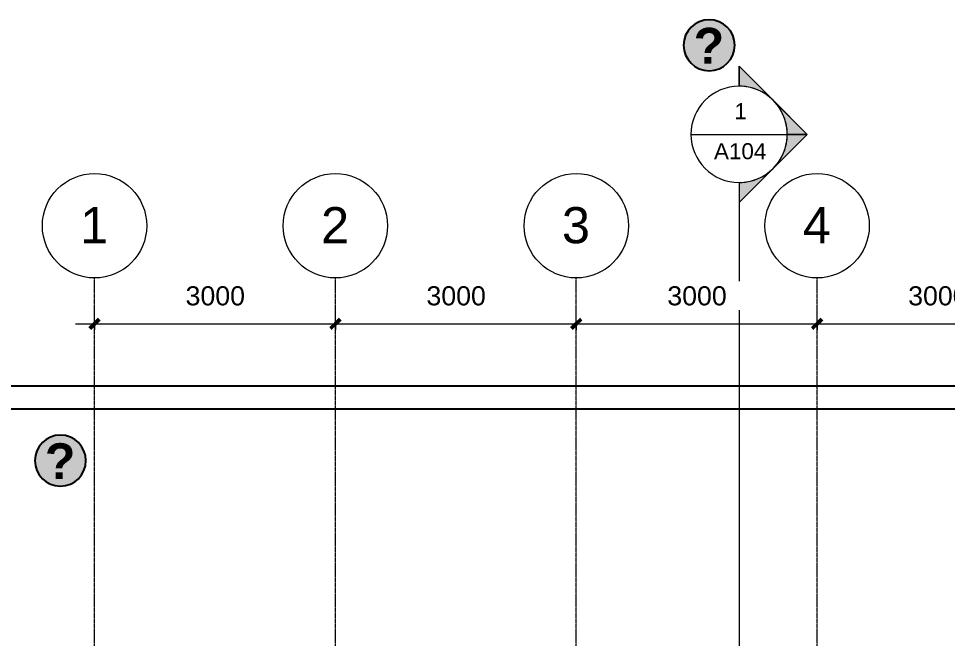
# Model space of a CAD drawing. Header units: millimetres. Extents: x -14653 to 23951, y -19588 to 11008.
# Drawn here: x -5884 to 5685, y 3286 to 11008 of the extents above; entities that cross this region are included whole.
import ezdxf

# ---------------------------------------------------------------- set-up
doc = ezdxf.new("R2010")
doc.units = ezdxf.units.MM
doc.linetypes.add('Grid Line', pattern=[22.225, 12.7, -3.175, 3.175, -3.175])
for name, color, linetype, lineweight in [('A-ANNO-DIMS', 211, 'Continuous', 9), ('A-ANNO-DIMS-100', 211, 'Continuous', 9), ('A-ANNO-NOTE', 131, 'Continuous', 9), ('A-WALL', 113, 'Continuous', 9), ('G-ANNO-SYMB', 111, 'Continuous', 9), ('S-GRID', 1, 'Continuous', 9), ('S-GRID-IDEN', 1, 'Continuous', 9)]:
    doc.layers.add(name, color=color, linetype=linetype, lineweight=lineweight)
doc.styles.add('Arial_1', font='arial.ttf', dxfattribs={"height": 450})
doc.styles.add('Arial_2', font='arial.ttf', dxfattribs={"height": 200})
doc.styles.add('Arial_3', font='arial.ttf', dxfattribs={"height": 238.125})
doc.styles.add('Arial_B', font='arialbd.ttf', dxfattribs={"height": 4.464844})
doc.dimstyles.new('Feet___Inches', dxfattribs={"dimscale": 304.8, "dimtxt": 242.94927, "dimasz": 0.390625, "dimexe": 0.78125, "dimexo": 0.520833, "dimgap": 0.520833, "dimtad": 1, "dimdec": 0, "dimzin": 0, "dimdsep": 46, "dimtxsty": 'Arial_3', "dimblk1": 'OBLIQUE', "dimblk2": 'OBLIQUE', "dimsah": 1, "dimcen": 0.09, "dimdle": 0.78125, "dimazin": 0, "dimtfac": 1, "dimtdec": 4, "dimtix": 1, "dimtmove": 0, "dimatfit": 3, "dimfxl": 1, "dimtvp": 1, "dimtfill": 1, "dimtolj": 1, "dimtzin": 0, "dimarcsym": 2})

# ---------------------------------------------------------------- blocks, each defined once
blk = doc.blocks.new('Grid - M_Grid Head - Circle-24584-Level 1')
at = {"layer": 'S-GRID-IDEN'}
blk.add_circle((0, 0), 6.5, dxfattribs=at)
blk = doc.blocks.new('Section - M_Section Head - Filled-1049-Level 1')
at = {"layer": 'G-ANNO-SYMB'}
h = blk.add_hatch(color=256, dxfattribs=at)
edge = h.paths.add_edge_path(flags=0)
edge.add_line((-6, 8.49), (-6, 6))
edge.add_arc((-6, 0), 6, 90, 135)
edge.add_line((-10.24, 4.24), (-6, 8.49))
h = blk.add_hatch(color=256, dxfattribs=at)
edge = h.paths.add_edge_path(flags=0)
edge.add_line((-6, 8.49), (-1.76, 4.24))
edge.add_arc((-6, 0), 6, 45, 90)
edge.add_line((-6, 6), (-6, 8.49))
h = blk.add_hatch(color=256, dxfattribs=at)
edge = h.paths.add_edge_path(flags=0)
edge.add_line((-14.49, 0), (-10.24, 4.24))
edge.add_arc((-6, 0), 6, 135, 180)
edge.add_line((-12, 0), (-14.49, 0))
h = blk.add_hatch(color=256, dxfattribs=at)
edge = h.paths.add_edge_path(flags=0)
edge.add_line((2.49, 0), (0, 0))
edge.add_arc((-6, 0), 6, 360, 405)
edge.add_line((-1.76, 4.24), (2.49, 0))
for p, q in [((-6, 8.49), (-14.49, 0)), ((-6, 8.49), (-10.24, 4.24)), ((-6, 8.49), (2.49, 0)), ((-6, 6), (-6, 8.49)), ((-6, 8.49), (-6, 6)), ((-1.76, 4.24), (-6, 8.49)), ((-10.24, 4.24), (-14.49, 0)), ((2.49, 0), (-1.76, 4.24)), ((-14.49, 0), (-12, 0)), ((0, 0), (2.49, 0)), ((-12, 0), (-14.49, 0)), ((0, 0), (2.49, 0))]:
    blk.add_line(p, q, dxfattribs=at)
for start, end in [(360, 180), (90, 135), (45, 90), (135, 180), (360, 45), (180, 360)]:
    blk.add_arc((-6, 0), 6, start, end, dxfattribs=at)
blk = doc.blocks.new('DIMBLOCK1-Level 1')
at = {"layer": 'A-ANNO-DIMS-100', "transparency": 16777216}
for p, q in [((-4938, 7130), (-4938, 7443)), ((-1938, 7130), (-1938, 7443)), ((-5176, 7205), (-1938, 7205)), ((-4938, 7205), (-4938, 7130)), ((-1938, 7205), (-1938, 7130))]:
    blk.add_line(p, q, dxfattribs=at)
at = {"layer": 'A-ANNO-DIMS-100', "lineweight": 50, "transparency": 16777216}
for p, q in [((-4938, 7205), (-4998, 7145)), ((-4938, 7205), (-4879, 7264)), ((-1938, 7205), (-1998, 7145)), ((-1938, 7205), (-1879, 7264))]:
    blk.add_line(p, q, dxfattribs=at)
at = {"layer": 'A-ANNO-DIMS-100', "color": 0, "transparency": 16777216, "insert": (-3804, 7673), "char_height": 238.1, "width": 879.1, "attachment_point": 1, "line_spacing_factor": 0.941778, "style": 'Arial_3', "bg_fill": 3, "box_fill_scale": 1.25, "bg_fill_color": 9, "bg_fill_true_color": 13158600, "bg_fill_transparency": 0}
blk.add_mtext('3000', dxfattribs=at)
blk = doc.blocks.new('_Oblique')
at = {"color": 0, "linetype": 'ByBlock', "lineweight": -2}
blk.add_line((-0.5, -0.5), (0.5, 0.5), dxfattribs=at)
blk = doc.blocks.new('DIMBLOCK2-Level 1')
at = {"layer": 'A-ANNO-DIMS-100', "transparency": 16777216}
for p, q in [((-1938, 7130), (-1938, 7443)), ((1062, 7130), (1062, 7443)), ((-1938, 7205), (1062, 7205)), ((-1938, 7205), (-1938, 7130)), ((1062, 7205), (1062, 7130))]:
    blk.add_line(p, q, dxfattribs=at)
at = {"layer": 'A-ANNO-DIMS-100', "lineweight": 50, "transparency": 16777216}
for p, q in [((-1938, 7205), (-1998, 7145)), ((-1938, 7205), (-1879, 7264)), ((1062, 7205), (1002, 7145)), ((1062, 7205), (1121, 7264))]:
    blk.add_line(p, q, dxfattribs=at)
at = {"layer": 'A-ANNO-DIMS-100', "color": 0, "transparency": 16777216, "insert": (-804, 7673), "char_height": 238.1, "width": 879.1, "attachment_point": 1, "line_spacing_factor": 0.941778, "style": 'Arial_3', "bg_fill": 3, "box_fill_scale": 1.25, "bg_fill_color": 9, "bg_fill_true_color": 13158600, "bg_fill_transparency": 0}
blk.add_mtext('3000', dxfattribs=at)
blk = doc.blocks.new('DIMBLOCK3-Level 1')
at = {"layer": 'A-ANNO-DIMS-100', "transparency": 16777216}
for p, q in [((1062, 7130), (1062, 7443)), ((4062, 7130), (4062, 7443)), ((1062, 7205), (4062, 7205)), ((1062, 7205), (1062, 7130)), ((4062, 7205), (4062, 7130))]:
    blk.add_line(p, q, dxfattribs=at)
at = {"layer": 'A-ANNO-DIMS-100', "lineweight": 50, "transparency": 16777216}
for p, q in [((1062, 7205), (1002, 7145)), ((1062, 7205), (1121, 7264)), ((4062, 7205), (4002, 7145)), ((4062, 7205), (4121, 7264))]:
    blk.add_line(p, q, dxfattribs=at)
at = {"layer": 'A-ANNO-DIMS-100', "color": 0, "transparency": 16777216, "insert": (2196, 7673), "char_height": 238.1, "width": 879.1, "attachment_point": 1, "line_spacing_factor": 0.941778, "style": 'Arial_3', "bg_fill": 3, "box_fill_scale": 1.25, "bg_fill_color": 9, "bg_fill_true_color": 13158600, "bg_fill_transparency": 0}
blk.add_mtext('3000', dxfattribs=at)
blk = doc.blocks.new('DIMBLOCK4-Level 1')
at = {"layer": 'A-ANNO-DIMS-100', "transparency": 16777216}
for p, q in [((4062, 7130), (4062, 7443)), ((7062, 7130), (7062, 7443)), ((4062, 7205), (7062, 7205)), ((4062, 7205), (4062, 7130)), ((7062, 7205), (7062, 7130))]:
    blk.add_line(p, q, dxfattribs=at)
at = {"layer": 'A-ANNO-DIMS-100', "lineweight": 50, "transparency": 16777216}
for p, q in [((4062, 7205), (4002, 7145)), ((4062, 7205), (4121, 7264)), ((7062, 7205), (7002, 7145)), ((7062, 7205), (7121, 7264))]:
    blk.add_line(p, q, dxfattribs=at)
at = {"layer": 'A-ANNO-DIMS-100', "color": 0, "transparency": 16777216, "insert": (5196, 7673), "char_height": 238.1, "width": 879.1, "attachment_point": 1, "line_spacing_factor": 0.941778, "style": 'Arial_3', "bg_fill": 3, "box_fill_scale": 1.25, "bg_fill_color": 9, "bg_fill_true_color": 13158600, "bg_fill_transparency": 0}
blk.add_mtext('3000', dxfattribs=at)
blk = doc.blocks.new('Help Button - Select for Help Link-961908-Level 1')
at = {"layer": 'A-ANNO-NOTE'}
h = blk.add_hatch(color=256, dxfattribs=at)
edge = h.paths.add_edge_path(flags=0)
edge.add_arc((0, 0), 3.17, 0, 180)
edge.add_arc((0, 0), 3.17, 180, 360)
at = {"layer": 'A-ANNO-NOTE', "lineweight": 25}
for start, end in [(360, 180), (180, 360)]:
    blk.add_arc((0, 0), 3.18, start, end, dxfattribs=at)
at = {"layer": 'A-ANNO-NOTE', "insert": (-1.94, 2.16), "char_height": 4.4648, "width": 4.5696, "attachment_point": 1, "style": 'Arial_B'}
blk.add_mtext('\\fArial|b1|i0|c134|p34|;?', dxfattribs=at)

msp = doc.modelspace()

# ---------------------------------------------------------------- linework, layer by layer
at = {"layer": 'A-WALL', "lineweight": 25}
for p, q in [((9584.8, 6426.5), (-11628.1, 6426.5)), ((-11348.1, 6146.5), (9491, 6146.5))]:
    msp.add_line(p, q, dxfattribs=at)
at = {"layer": 'G-ANNO-SYMB'}
for p, q in [((2489.9, 9565.4), (3689.9, 9565.4)), ((3089.9, 8965.4), (3089.9, -4058.8))]:
    msp.add_line(p, q, dxfattribs=at)
at = {"layer": 'S-GRID', "linetype": 'Grid Line'}
for p, q in [((-4938.1, -4435.6), (-4938.1, 7776.6)), ((-1938.1, -4435.6), (-1938.1, 7776.6)), ((1061.9, -4435.6), (1061.9, 7776.6)), ((4061.9, -4435.6), (4061.9, 7776.6))]:
    msp.add_line(p, q, dxfattribs=at)

# ---------------------------------------------------------------- block references
at = {"layer": 'A-ANNO-NOTE', "xscale": 100, "yscale": 100, "zscale": 100}
for p in [(2717.4, 10676), (-5363, 5500.9)]:
    msp.add_blockref('Help Button - Select for Help Link-961908-Level 1', p, dxfattribs=at)
at = {"layer": 'G-ANNO-SYMB', "xscale": 99.99999999999991, "yscale": 99.99999999999991, "zscale": 99.99999999999991, "rotation": 269.9999999999997}
msp.add_blockref('Section - M_Section Head - Filled-1049-Level 1', (3089.9, 8965.4), dxfattribs=at)
at = {"layer": 'S-GRID-IDEN', "xscale": 99.99999999999991, "yscale": 99.99999999999991, "zscale": 99.99999999999991}
for p in [(-4938.1, 8426.6), (-1938.1, 8426.6), (1061.9, 8426.6), (4061.9, 8426.6)]:
    msp.add_blockref('Grid - M_Grid Head - Circle-24584-Level 1', p, dxfattribs=at)

# ---------------------------------------------------------------- texts
at = {"layer": 'G-ANNO-SYMB', "char_height": 200, "attachment_point": 1, "style": 'Arial_2'}
for s, insert, width in [('\\fArial|b0|i0|c134|p34|;1', (3032.1, 9954.3), 192.405), ('A104', (2777.1, 9455.4), 809.704)]:
    msp.add_mtext(s, dxfattribs=dict(at, insert=insert, width=width))
at = {"layer": 'S-GRID-IDEN', "char_height": 450, "width": 424.894, "attachment_point": 1, "style": 'Arial_1'}
for s, insert in [('\\fArial|b0|i0|c134|p34|;1', (-5116.7, 8659.2)), ('\\fArial|b0|i0|c134|p34|;2', (-2116.7, 8659.2)), ('\\fArial|b0|i0|c134|p34|;3', (883.3, 8659.2)), ('\\fArial|b0|i0|c134|p34|;4', (3883.3, 8659.2))]:
    msp.add_mtext(s, dxfattribs=dict(at, insert=insert))

# ---------------------------------------------------------------- next in the draw order: dimensions: what is measured, and where the dimension line sits
at = {"layer": 'A-ANNO-DIMS'}
dim = msp.add_linear_dim(base=(-1938.1, 7204.9), p1=(-4938.1, 7289.1), p2=(-1938.1, 7289.1), dimstyle='Feet___Inches', override={"dimpost": '<>', "dimfxl": 3000}, dxfattribs=at)
dim.commit()
dim.dimension.update_dxf_attribs({"geometry": 'DIMBLOCK1-Level 1', "text_midpoint": (-3438.1, 7485.3)})

# ---------------------------------------------------------------- next in the draw order: dimensions: what is measured, and where the dimension line sits
dim = msp.add_linear_dim(base=(1061.9, 7204.9), p1=(-1938.1, 7289.1), p2=(1061.9, 7289.1), dimstyle='Feet___Inches', override={"dimpost": '<>', "dimfxl": 3000}, dxfattribs=at)
dim.commit()
dim.dimension.update_dxf_attribs({"geometry": 'DIMBLOCK2-Level 1', "text_midpoint": (-438.1, 7485.3)})

# ---------------------------------------------------------------- next in the draw order: dimensions: what is measured, and where the dimension line sits
dim = msp.add_linear_dim(base=(4061.9, 7204.9), p1=(1061.9, 7289.1), p2=(4061.9, 7289.1), dimstyle='Feet___Inches', override={"dimpost": '<>', "dimfxl": 3000}, dxfattribs=at)
dim.commit()
dim.dimension.update_dxf_attribs({"geometry": 'DIMBLOCK3-Level 1', "text_midpoint": (2561.9, 7485.3)})

# ---------------------------------------------------------------- next in the draw order: dimensions: what is measured, and where the dimension line sits
dim = msp.add_linear_dim(base=(7061.9, 7204.9), p1=(4061.9, 7289.1), p2=(7061.9, 7289.1), dimstyle='Feet___Inches', override={"dimpost": '<>', "dimfxl": 3000}, dxfattribs=at)
dim.commit()
dim.dimension.update_dxf_attribs({"geometry": 'DIMBLOCK4-Level 1', "text_midpoint": (5561.9, 7485.3)})

doc.saveas('drawing.dxf')
